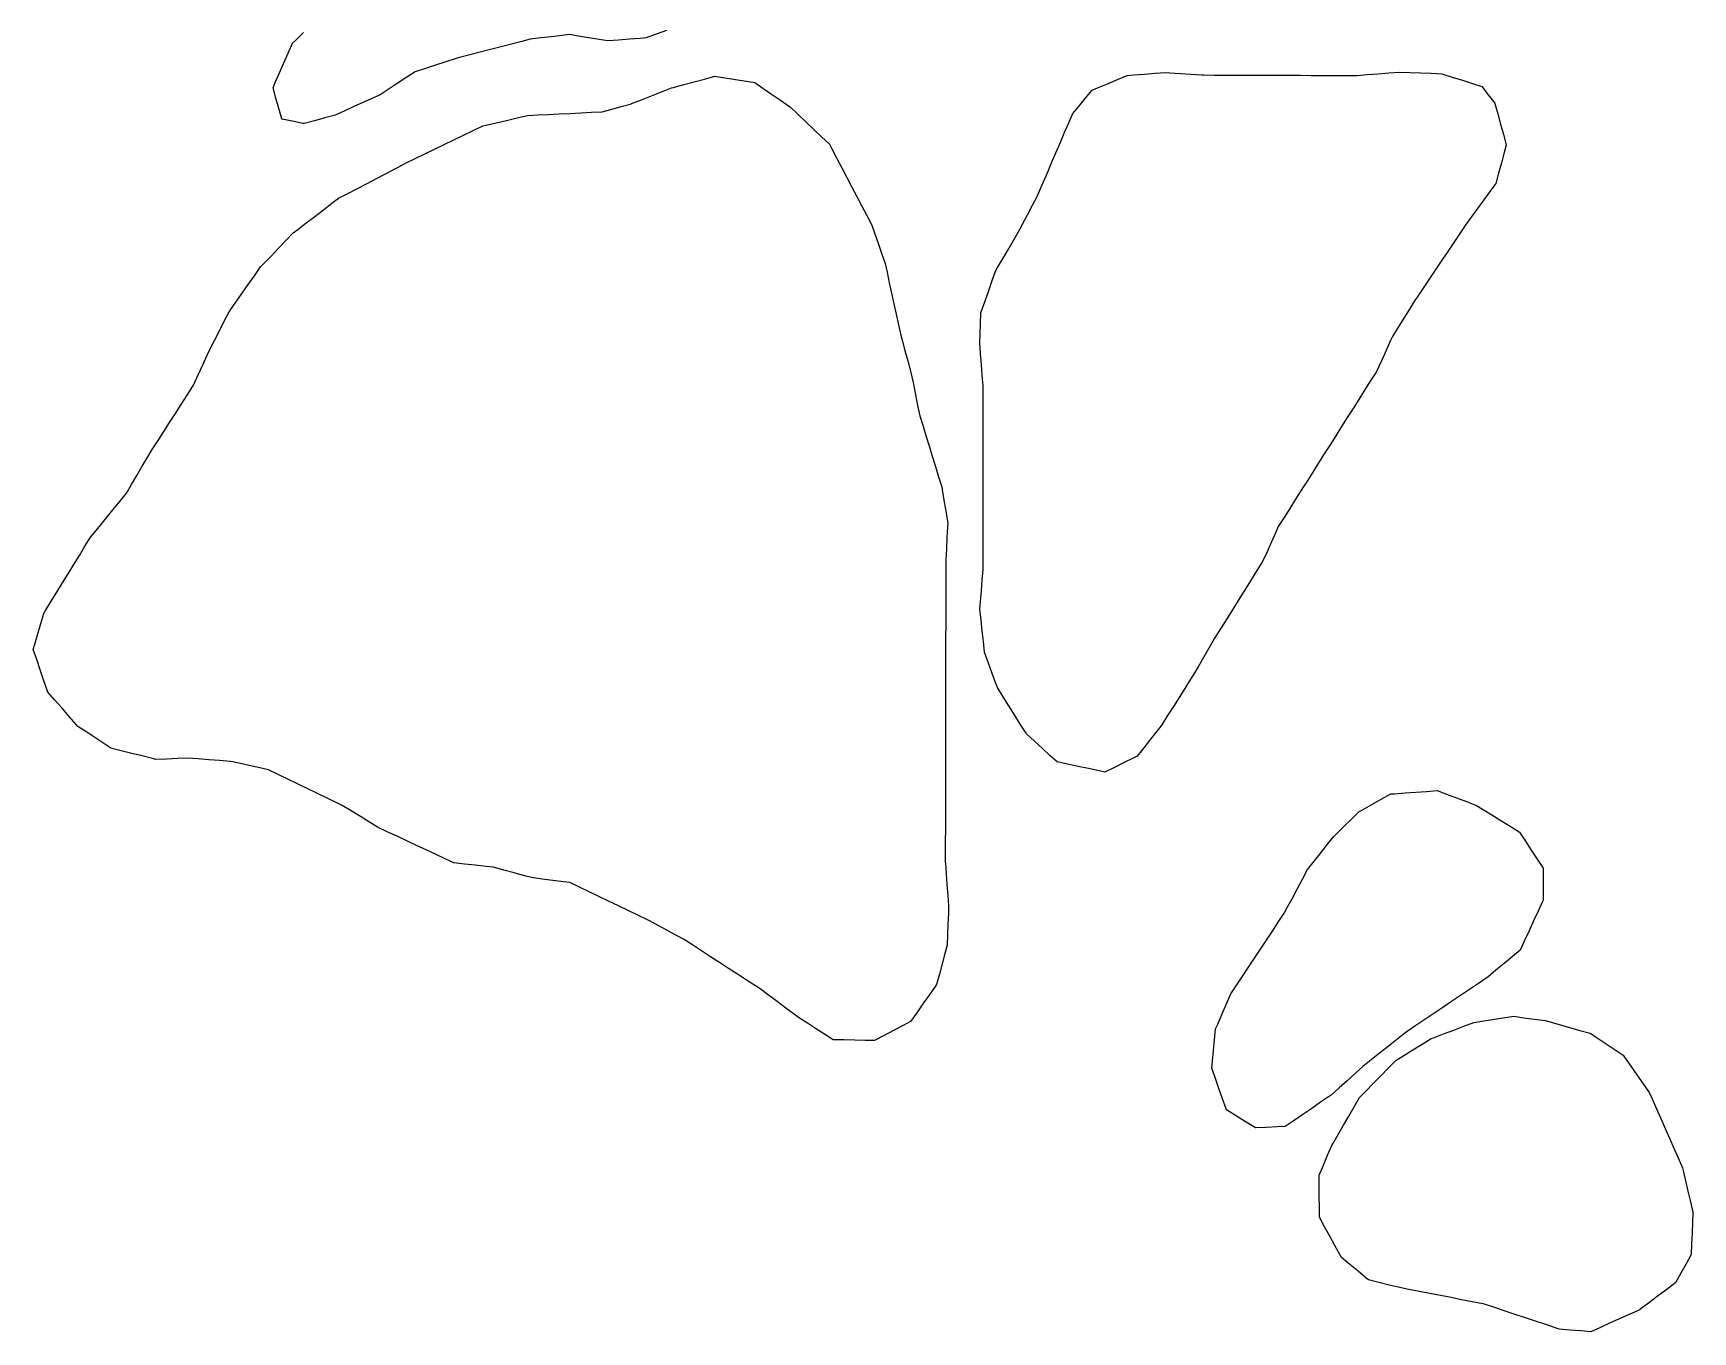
# Model space of a CAD drawing. Header units: millimetres. Extents: x 257 to 2289, y 96 to 1983.
# Drawn here: x 1636.5 to 1790.9, y 1036.6 to 1157.4 of the extents above; entities that cross this region are included whole.
import ezdxf

# ---------------------------------------------------------------- set-up
doc = ezdxf.new("R2010")
doc.units = ezdxf.units.MM
for name, color, linetype in [('ALL_HOLES', 1, 'Continuous'), ('OUTLINE_ISLAND_01_HOLE_24', 1, 'Continuous'), ('OUTLINE_ISLAND_01_HOLE_27', 1, 'Continuous'), ('OUTLINE_ISLAND_01_HOLE_35', 1, 'Continuous'), ('OUTLINE_ISLAND_01_HOLE_36', 1, 'Continuous'), ('OUTLINE_ISLAND_01_HOLE_37', 1, 'Continuous')]:
    doc.layers.add(name, color=color, linetype=linetype)

msp = doc.modelspace()

# ---------------------------------------------------------------- linework, layer by layer
at = {"layer": 'ALL_HOLES'}
msp.add_lwpolyline([(1695.4058, 1157.6254), (1694.4655, 1157.285), (1693.5252, 1156.9446), (1692.9562, 1156.8992), (1691.9594, 1156.8195), (1690.9626, 1156.7399), (1689.9658, 1156.6602), (1689.3466, 1156.7622), (1688.3599, 1156.9247), (1687.3732, 1157.0873), (1686.3865, 1157.2498), (1685.7149, 1157.171), (1684.7217, 1157.0545), (1683.7285, 1156.938), (1682.7353, 1156.8215), (1681.9578, 1156.6209), (1680.9895, 1156.3711), (1680.0212, 1156.1212), (1679.0529, 1155.8714), (1678.0846, 1155.6216), (1677.1163, 1155.3717), (1676.148, 1155.1219), (1675.8479, 1155.0254), (1674.8958, 1154.7194), (1673.9438, 1154.4134), (1672.9918, 1154.1075), (1672.0397, 1153.8015), (1671.2766, 1153.2987), (1670.4415, 1152.7486), (1669.6065, 1152.1984), (1668.7714, 1151.6483), (1668.2325, 1151.4042), (1667.3216, 1150.9916), (1666.4107, 1150.579), (1665.4998, 1150.1663), (1664.5889, 1149.7537), (1663.6474, 1149.496), (1662.6829, 1149.2319), (1661.7184, 1148.9678), (1661.5986, 1148.9919), (1660.6182, 1149.1886), (1659.6377, 1149.3854), (1659.6292, 1149.4157), (1659.3589, 1150.3785), (1659.0886, 1151.3413), (1658.8183, 1152.304), (1659.0274, 1152.7789), (1659.4305, 1153.694), (1659.8335, 1154.6092), (1660.2366, 1155.5244), (1660.6397, 1156.4396), (1660.9437, 1156.7354), (1661.6604, 1157.4329)], dxfattribs=at)
for points in [[(1664.903, 1142.0173), (1665.7888, 1142.4813), (1666.6746, 1142.9453), (1667.5605, 1143.4093), (1668.4463, 1143.8733), (1669.3321, 1144.3373), (1670.218, 1144.8013), (1671.1038, 1145.2653), (1671.1363, 1145.2809), (1672.0373, 1145.7146), (1672.9384, 1146.1484), (1673.8394, 1146.5821), (1674.7405, 1147.0158), (1675.6415, 1147.4495), (1676.5426, 1147.8832), (1677.4436, 1148.3169), (1678.3447, 1148.7506), (1678.5968, 1148.8103), (1679.5699, 1149.0407), (1680.543, 1149.2711), (1681.5161, 1149.5015), (1682.4892, 1149.7319), (1683.4361, 1149.7783), (1684.4349, 1149.8272), (1685.4337, 1149.8761), (1686.4325, 1149.925), (1687.4313, 1149.9739), (1688.4301, 1150.0228), (1689.429, 1150.0717), (1690.2334, 1150.293), (1691.1976, 1150.5583), (1692.1618, 1150.8235), (1692.1659, 1150.8251), (1693.0957, 1151.1931), (1694.0256, 1151.5611), (1694.9554, 1151.9291), (1695.8852, 1152.2971), (1696.0578, 1152.343), (1697.0242, 1152.6002), (1697.9905, 1152.8574), (1698.9569, 1153.1146), (1699.9232, 1153.3718), (1700.652, 1153.2553), (1701.6395, 1153.0974), (1702.6269, 1152.9395), (1703.6144, 1152.7816), (1704.3652, 1152.2683), (1705.1908, 1151.704), (1706.0163, 1151.1397), (1706.8419, 1150.5754), (1706.9304, 1150.4919), (1707.6576, 1149.8055), (1708.3849, 1149.1191), (1709.1121, 1148.4327), (1709.8394, 1147.7464), (1710.5666, 1147.06), (1710.8013, 1146.6125), (1711.2659, 1145.7269), (1711.7304, 1144.8414), (1712.1949, 1143.9558), (1712.6595, 1143.0703), (1713.124, 1142.1847), (1713.5885, 1141.2991), (1714.0531, 1140.4136), (1714.5176, 1139.528), (1714.7698, 1138.794), (1715.0947, 1137.8482), (1715.4196, 1136.9025), (1715.7444, 1135.9567), (1715.922, 1135.1388), (1716.1341, 1134.1616), (1716.3462, 1133.1843), (1716.5583, 1132.2071), (1716.7704, 1131.2298), (1716.9825, 1130.2526), (1717.1946, 1129.2754), (1717.3174, 1128.8319), (1717.5841, 1127.8681), (1717.8509, 1126.9044), (1718.1176, 1125.9406), (1718.1684, 1125.6929), (1718.3694, 1124.7133), (1718.5703, 1123.7337), (1718.7712, 1122.7541), (1718.9721, 1121.7745), (1719.2423, 1120.8983), (1719.5369, 1119.9427), (1719.8316, 1118.9871), (1720.1263, 1118.0315), (1720.4209, 1117.0759), (1720.7156, 1116.1203), (1721.0102, 1115.1647), (1721.0831, 1114.7213), (1721.2452, 1113.7345), (1721.4074, 1112.7478), (1721.5695, 1111.761), (1721.5508, 1111.4201), (1721.496, 1110.4216), (1721.4413, 1109.4231), (1721.3865, 1108.4246), (1721.3862, 1108.2667), (1721.3846, 1107.2667), (1721.383, 1106.2667), (1721.3815, 1105.2667), (1721.3799, 1104.2667), (1721.3783, 1103.2667), (1721.3767, 1102.2667), (1721.3751, 1101.2667), (1721.3735, 1100.2667), (1721.3719, 1099.2667), (1721.3703, 1098.2667), (1721.3688, 1097.2667), (1721.3672, 1096.2667), (1721.3656, 1095.2667), (1721.364, 1094.2667), (1721.3624, 1093.2667), (1721.3608, 1092.2667), (1721.3592, 1091.2667), (1721.3576, 1090.2667), (1721.3561, 1089.2667), (1721.3545, 1088.2667), (1721.3529, 1087.2668), (1721.3513, 1086.2668), (1721.3497, 1085.2668), (1721.3481, 1084.2668), (1721.3465, 1083.2668), (1721.3449, 1082.2668), (1721.3434, 1081.2668), (1721.3418, 1080.2668), (1721.3492, 1080.1687), (1721.4245, 1079.1716), (1721.4998, 1078.1744), (1721.5751, 1077.1772), (1721.6505, 1076.1801), (1721.6264, 1075.5239), (1721.5897, 1074.5245), (1721.553, 1073.5252), (1721.5162, 1072.5259), (1721.3131, 1071.7683), (1721.0542, 1070.8024), (1720.7952, 1069.8365), (1720.5362, 1068.8706), (1720.4129, 1068.6961), (1719.8356, 1067.8795), (1719.2584, 1067.0629), (1718.6812, 1066.2463), (1718.104, 1065.4297), (1717.4093, 1065.06), (1716.5266, 1064.5901), (1715.6439, 1064.1202), (1714.7611, 1063.6503), (1713.9194, 1063.67), (1712.9197, 1063.6934), (1711.92, 1063.7169), (1710.9203, 1063.7403), (1710.2139, 1064.1912), (1709.371, 1064.7293), (1708.5281, 1065.2675), (1707.6852, 1065.8056), (1707.316, 1066.0817), (1706.5152, 1066.6806), (1705.7144, 1067.2795), (1704.9135, 1067.8783), (1704.1127, 1068.4772), (1703.7021, 1068.7435), (1702.8631, 1069.2877), (1702.0241, 1069.8319), (1701.1852, 1070.3761), (1700.3462, 1070.9202), (1699.5072, 1071.4644), (1698.6682, 1072.0086), (1697.8293, 1072.5527), (1696.9903, 1073.0969), (1696.4672, 1073.3767), (1695.5854, 1073.8483), (1694.7036, 1074.3199), (1693.8217, 1074.7914), (1693.6361, 1074.8808), (1692.7351, 1075.3147), (1691.8341, 1075.7485), (1690.9331, 1076.1823), (1690.0321, 1076.6161), (1689.1311, 1077.0499), (1688.2301, 1077.4838), (1687.3291, 1077.9176), (1686.4281, 1078.3514), (1685.8339, 1078.4293), (1684.8424, 1078.5593), (1683.8508, 1078.6893), (1682.8593, 1078.8193), (1682.2056, 1078.9976), (1681.2409, 1079.2609), (1680.2761, 1079.5241), (1679.3114, 1079.7874), (1678.6255, 1079.8622), (1677.6314, 1079.9707), (1676.6374, 1080.0792), (1675.6433, 1080.1877), (1674.8817, 1080.5442), (1673.976, 1080.9682), (1673.0703, 1081.3921), (1672.1647, 1081.8161), (1671.259, 1082.2401), (1670.3533, 1082.6641), (1669.4477, 1083.0881), (1668.542, 1083.512), (1667.795, 1083.971), (1666.943, 1084.4945), (1666.0909, 1085.018), (1665.2389, 1085.5415), (1664.6934, 1085.8047), (1663.7927, 1086.2392), (1662.8921, 1086.6738), (1661.9914, 1087.1083), (1661.0908, 1087.5429), (1660.1901, 1087.9774), (1659.2895, 1088.412), (1658.3888, 1088.8465), (1657.9991, 1088.9359), (1657.0244, 1089.1593), (1656.0496, 1089.3828), (1655.0749, 1089.6063), (1654.8491, 1089.6242), (1653.8523, 1089.7036), (1652.8555, 1089.7829), (1651.8586, 1089.8623), (1650.8618, 1089.9416), (1649.9311, 1089.8996), (1648.9321, 1089.8544), (1647.9331, 1089.8093), (1647.6107, 1089.8908), (1646.6412, 1090.136), (1645.6717, 1090.3812), (1644.7022, 1090.6263), (1643.7328, 1090.8715), (1643.182, 1091.235), (1642.3474, 1091.7859), (1641.5128, 1092.3367), (1640.6782, 1092.8876), (1640.52, 1093.0675), (1639.8597, 1093.8185), (1639.1993, 1094.5695), (1638.539, 1095.3205), (1637.8787, 1096.0715), (1637.811, 1096.2687), (1637.4863, 1097.2146), (1637.1616, 1098.1604), (1636.8369, 1099.1062), (1636.5122, 1100.052), (1636.6523, 1100.5274), (1636.9349, 1101.4866), (1637.2175, 1102.4459), (1637.5002, 1103.4051), (1637.668, 1103.6786), (1638.1909, 1104.531), (1638.7138, 1105.3834), (1639.2367, 1106.2359), (1639.7595, 1107.0883), (1640.2824, 1107.9407), (1640.8053, 1108.7931), (1641.3282, 1109.6455), (1641.8511, 1110.4979), (1642.0291, 1110.7146), (1642.6637, 1111.4875), (1643.2982, 1112.2604), (1643.9328, 1113.0333), (1644.5673, 1113.8061), (1645.2019, 1114.579), (1645.6624, 1115.3791), (1646.1612, 1116.2458), (1646.6601, 1117.1124), (1647.1589, 1117.9791), (1647.5824, 1118.6397), (1648.1221, 1119.4815), (1648.6618, 1120.3233), (1649.2016, 1121.1652), (1649.7413, 1122.007), (1650.281, 1122.8489), (1650.8207, 1123.6907), (1651.3604, 1124.5326), (1651.4373, 1124.6985), (1651.8576, 1125.6059), (1652.278, 1126.5132), (1652.6983, 1127.4206), (1653.1187, 1128.328), (1653.3656, 1128.8052), (1653.8251, 1129.6933), (1654.2846, 1130.5815), (1654.7441, 1131.4697), (1654.7975, 1131.5459), (1655.3715, 1132.3648), (1655.9454, 1133.1837), (1656.5194, 1134.0026), (1657.0934, 1134.8215), (1657.6673, 1135.6404), (1657.9383, 1135.9234), (1658.63, 1136.6456), (1659.3216, 1137.3678), (1660.0133, 1138.09), (1660.705, 1138.8123), (1661.1151, 1139.1254), (1661.9099, 1139.7322), (1662.7048, 1140.339), (1663.4996, 1140.9459), (1664.2944, 1141.5527)], [(1771.227, 1152.4313), (1771.8448, 1151.645), (1772.4626, 1150.8587), (1772.4651, 1150.8496), (1772.7254, 1149.8841), (1772.9858, 1148.9186), (1773.2461, 1147.9531), (1773.5065, 1146.9876), (1773.3197, 1146.2888), (1773.0616, 1145.3227), (1772.8034, 1144.3566), (1772.5453, 1143.3905), (1772.2792, 1143.0301), (1771.6853, 1142.2256), (1771.0913, 1141.4211), (1770.4973, 1140.6166), (1769.9034, 1139.8121), (1769.6801, 1139.4796), (1769.1228, 1138.6493), (1768.5655, 1137.819), (1768.0081, 1136.9887), (1767.4508, 1136.1584), (1766.8935, 1135.3281), (1766.3362, 1134.4978), (1765.7788, 1133.6675), (1765.2215, 1132.8372), (1765.0501, 1132.5635), (1764.5193, 1131.7159), (1763.9886, 1130.8684), (1763.4579, 1130.0208), (1762.9271, 1129.1733), (1762.7228, 1128.7192), (1762.3126, 1127.8072), (1761.9023, 1126.8953), (1761.492, 1125.9833), (1761.4046, 1125.8452), (1760.8697, 1125.0002), (1760.3349, 1124.1552), (1759.8001, 1123.3103), (1759.2653, 1122.4653), (1758.7304, 1121.6203), (1758.1956, 1120.7754), (1757.6608, 1119.9304), (1757.126, 1119.0855), (1756.5911, 1118.2405), (1756.0563, 1117.3955), (1755.5215, 1116.5506), (1754.9867, 1115.7056), (1754.4518, 1114.8606), (1753.917, 1114.0157), (1753.3822, 1113.1707), (1752.8474, 1112.3258), (1752.3125, 1111.4808), (1752.0826, 1110.9674), (1751.6738, 1110.0548), (1751.265, 1109.1422), (1750.8561, 1108.2296), (1750.7009, 1107.9818), (1750.17, 1107.1344), (1749.6391, 1106.2869), (1749.1082, 1105.4395), (1748.5773, 1104.5921), (1748.0464, 1103.7447), (1747.5154, 1102.8972), (1746.9845, 1102.0498), (1746.4536, 1101.2024), (1746.3505, 1101.0247), (1745.8486, 1100.1597), (1745.3467, 1099.2948), (1744.8448, 1098.4299), (1744.3429, 1097.565), (1744.1563, 1097.2701), (1743.6215, 1096.4252), (1743.0867, 1095.5802), (1742.5518, 1094.7352), (1742.017, 1093.8903), (1741.4822, 1093.0453), (1741.0444, 1092.4829), (1740.4302, 1091.6937), (1739.8159, 1090.9046), (1739.2017, 1090.1155), (1738.8779, 1089.9563), (1737.9806, 1089.5149), (1737.0832, 1089.0736), (1736.1859, 1088.6322), (1735.644, 1088.7475), (1734.6659, 1088.9557), (1733.6878, 1089.1639), (1732.7097, 1089.3721), (1731.7317, 1089.5802), (1731.1048, 1090.1566), (1730.3687, 1090.8334), (1729.6326, 1091.5103), (1728.8964, 1092.1871), (1728.8482, 1092.264), (1728.3167, 1093.111), (1727.7853, 1093.9581), (1727.2538, 1094.8052), (1726.7223, 1095.6522), (1726.1908, 1096.4993), (1726.0497, 1096.8808), (1725.7026, 1097.8187), (1725.3556, 1098.7565), (1725.0086, 1099.6944), (1724.9966, 1099.8037), (1724.888, 1100.7978), (1724.7793, 1101.7919), (1724.6707, 1102.786), (1724.5621, 1103.7801), (1724.6199, 1104.4997), (1724.7, 1105.4965), (1724.7801, 1106.4933), (1724.8602, 1107.4901), (1724.8606, 1108.396), (1724.861, 1109.396), (1724.8614, 1110.396), (1724.8618, 1111.396), (1724.8623, 1112.396), (1724.8627, 1113.396), (1724.8631, 1114.396), (1724.8635, 1115.396), (1724.864, 1116.396), (1724.8644, 1117.396), (1724.8648, 1118.396), (1724.8652, 1119.396), (1724.8657, 1120.396), (1724.8661, 1121.396), (1724.8665, 1122.396), (1724.8669, 1123.396), (1724.8674, 1124.396), (1724.8539, 1124.5711), (1724.777, 1125.5681), (1724.7001, 1126.5652), (1724.6233, 1127.5622), (1724.5464, 1128.5592), (1724.5798, 1129.3695), (1724.621, 1130.3686), (1724.6623, 1131.3678), (1724.6926, 1131.4545), (1725.0224, 1132.3985), (1725.3522, 1133.3425), (1725.682, 1134.2866), (1726.0118, 1135.2306), (1726.21, 1135.5715), (1726.7126, 1136.436), (1727.2152, 1137.3005), (1727.7178, 1138.165), (1728.2205, 1139.0295), (1728.5253, 1139.6066), (1728.9925, 1140.4907), (1729.4596, 1141.3749), (1729.9268, 1142.2591), (1730.0539, 1142.5567), (1730.4466, 1143.4764), (1730.8393, 1144.3961), (1731.2319, 1145.3157), (1731.6246, 1146.2354), (1732.0173, 1147.1551), (1732.41, 1148.0747), (1732.8027, 1148.9944), (1733.1954, 1149.9141), (1733.7185, 1150.5453), (1734.3567, 1151.3152), (1734.9948, 1152.0851), (1735.5027, 1152.2971), (1736.4255, 1152.6823), (1737.3483, 1153.0675), (1738.2712, 1153.4527), (1738.8685, 1153.4981), (1739.8656, 1153.5741), (1740.8627, 1153.6501), (1741.8598, 1153.726), (1742.2125, 1153.7018), (1743.2102, 1153.6332), (1744.2078, 1153.5646), (1745.2055, 1153.496), (1745.3772, 1153.4953), (1746.3772, 1153.4915), (1747.3772, 1153.4877), (1748.3771, 1153.4839), (1749.3771, 1153.4801), (1750.3771, 1153.4763), (1751.3771, 1153.4725), (1752.3771, 1153.4687), (1753.3771, 1153.4649), (1754.3771, 1153.4611), (1755.3771, 1153.4573), (1756.3771, 1153.4535), (1757.3771, 1153.4497), (1758.3771, 1153.4459), (1759.3771, 1153.4421), (1759.6123, 1153.4603), (1760.6093, 1153.5377), (1761.6063, 1153.6151), (1762.6033, 1153.6924), (1763.6003, 1153.7698), (1764.5312, 1153.7313), (1765.5303, 1153.6899), (1766.5295, 1153.6486), (1767.5286, 1153.6072), (1768.4787, 1153.3052), (1769.4316, 1153.0022), (1770.3846, 1152.6992)], [(1774.7543, 1083.0604), (1775.2993, 1082.2219), (1775.8443, 1081.3835), (1776.3893, 1080.545), (1776.9342, 1079.7066), (1776.9352, 1078.7132), (1776.9361, 1077.7132), (1776.937, 1076.7132), (1776.885, 1076.6002), (1776.4666, 1075.6919), (1776.0482, 1074.7836), (1775.6299, 1073.8753), (1775.2115, 1072.967), (1774.7932, 1072.0588), (1774.0958, 1071.4784), (1773.3272, 1070.8387), (1772.5586, 1070.199), (1771.79, 1069.5593), (1771.7492, 1069.5318), (1770.9203, 1068.9725), (1770.0913, 1068.4133), (1769.2623, 1067.854), (1768.4333, 1067.2947), (1767.6044, 1066.7354), (1766.7754, 1066.1761), (1765.9464, 1065.6169), (1765.1174, 1065.0576), (1764.2884, 1064.4983), (1764.0906, 1064.3422), (1763.3057, 1063.7226), (1762.5208, 1063.103), (1761.7359, 1062.4834), (1760.951, 1061.8638), (1760.166, 1061.2442), (1759.4477, 1060.5949), (1758.7059, 1059.9243), (1757.9641, 1059.2537), (1757.2222, 1058.5831), (1757.074, 1058.4814), (1756.2496, 1057.9154), (1755.4251, 1057.3495), (1754.6007, 1056.7835), (1753.7762, 1056.2176), (1752.9518, 1055.6517), (1752.1964, 1055.6224), (1751.1972, 1055.5836), (1750.1979, 1055.5448), (1750.0339, 1055.6459), (1749.1825, 1056.1703), (1748.331, 1056.6947), (1747.4796, 1057.2192), (1747.4505, 1057.303), (1747.1228, 1058.2477), (1746.795, 1059.1925), (1746.4673, 1060.1372), (1746.1395, 1061.082), (1746.2029, 1061.7504), (1746.2974, 1062.7459), (1746.3919, 1063.7414), (1746.4864, 1064.737), (1746.6746, 1065.1773), (1747.0675, 1066.0969), (1747.4605, 1067.0165), (1747.8534, 1067.936), (1747.897, 1068.0018), (1748.4491, 1068.8356), (1749.0013, 1069.6693), (1749.5534, 1070.5031), (1750.1056, 1071.3368), (1750.6578, 1072.1705), (1751.2099, 1073.0043), (1751.7621, 1073.838), (1752.3142, 1074.6718), (1752.8664, 1075.5055), (1753.1493, 1076.0364), (1753.6196, 1076.9189), (1754.0898, 1077.8014), (1754.5601, 1078.6839), (1755.0304, 1079.5665), (1755.5557, 1080.2316), (1756.1754, 1081.0164), (1756.7952, 1081.8012), (1757.415, 1082.586), (1757.6979, 1082.8623), (1758.4134, 1083.5609), (1759.1289, 1084.2596), (1759.8444, 1084.9582), (1760.1498, 1085.1303), (1761.021, 1085.6212), (1761.8922, 1086.1121), (1762.7634, 1086.603), (1763.1093, 1086.628), (1764.1067, 1086.7002), (1765.1041, 1086.7724), (1766.1015, 1086.8445), (1767.0989, 1086.9167), (1767.9429, 1086.596), (1768.8777, 1086.2408), (1769.8125, 1085.8856), (1770.7473, 1085.5304), (1771.3146, 1085.1807), (1772.1659, 1084.656), (1773.0171, 1084.1312), (1773.8684, 1083.6065), (1774.7197, 1083.0818)], [(1756.1099, 1051.1464), (1756.5038, 1052.0655), (1756.8978, 1052.9847), (1757.2917, 1053.9038), (1757.373, 1054.0444), (1757.8739, 1054.9099), (1758.3749, 1055.7754), (1758.8758, 1056.6409), (1759.3767, 1057.5064), (1759.8776, 1058.3719), (1760.4441, 1058.9498), (1761.1441, 1059.6639), (1761.8441, 1060.378), (1762.5442, 1061.0921), (1763.2442, 1061.8063), (1763.9876, 1062.2656), (1764.8383, 1062.7912), (1765.689, 1063.3169), (1766.5397, 1063.8425), (1766.7537, 1063.9234), (1767.6891, 1064.277), (1768.6245, 1064.6305), (1769.5599, 1064.9841), (1770.4954, 1065.3376), (1771.2427, 1065.4551), (1772.2306, 1065.6103), (1773.2185, 1065.7655), (1774.2063, 1065.9206), (1775.1525, 1065.789), (1776.143, 1065.6512), (1777.1335, 1065.5134), (1777.47, 1065.4189), (1778.4328, 1065.1486), (1779.3956, 1064.8783), (1780.3583, 1064.608), (1781.3211, 1064.3377), (1781.8775, 1063.9686), (1782.7107, 1063.4157), (1783.544, 1062.8628), (1784.3772, 1062.3099), (1784.5217, 1062.1034), (1785.0948, 1061.2839), (1785.6679, 1060.4644), (1786.2411, 1059.645), (1786.8142, 1058.8255), (1787.0761, 1058.2329), (1787.4802, 1057.3182), (1787.8844, 1056.4035), (1788.2886, 1055.4888), (1788.6927, 1054.5742), (1789.0969, 1053.6595), (1789.5011, 1052.7448), (1789.9053, 1051.8301), (1789.9622, 1051.5841), (1790.1875, 1050.6098), (1790.4129, 1049.6356), (1790.6383, 1048.6613), (1790.8636, 1047.687), (1790.8276, 1046.7575), (1790.7889, 1045.7582), (1790.7502, 1044.759), (1790.7115, 1043.7597), (1790.2319, 1042.8868), (1789.7504, 1042.0103), (1789.2689, 1041.1339), (1789.1422, 1041.0385), (1788.3435, 1040.4368), (1787.5448, 1039.8351), (1786.7461, 1039.2334), (1785.9474, 1038.6316), (1785.9248, 1038.6214), (1785.0136, 1038.2095), (1784.1024, 1037.7976), (1783.1912, 1037.3857), (1782.2799, 1036.9738), (1781.3687, 1036.5619), (1780.4419, 1036.6412), (1779.4456, 1036.7264), (1778.4492, 1036.8116), (1778.1399, 1036.9148), (1777.1913, 1037.2312), (1776.2427, 1037.5476), (1775.294, 1037.864), (1774.3454, 1038.1804), (1773.3968, 1038.4968), (1772.4482, 1038.8132), (1771.4995, 1039.1296), (1771.3214, 1039.1646), (1770.3401, 1039.3571), (1769.3589, 1039.5497), (1768.3776, 1039.7423), (1767.3963, 1039.9349), (1766.415, 1040.1274), (1765.4337, 1040.32), (1764.4524, 1040.5126), (1763.4712, 1040.7051), (1762.6377, 1040.9117), (1761.667, 1041.1523), (1760.6964, 1041.3929), (1760.4996, 1041.5549), (1759.7275, 1042.1904), (1758.9554, 1042.8259), (1758.1833, 1043.4614), (1758.0534, 1043.7009), (1757.5765, 1044.5799), (1757.0997, 1045.4588), (1756.6228, 1046.3378), (1756.1459, 1047.2168), (1756.1374, 1048.1413), (1756.1283, 1049.1412), (1756.1191, 1050.1412), (1756.11, 1051.1411)]]:
    msp.add_lwpolyline(points, close=True, dxfattribs=at)
at = {"layer": 'OUTLINE_ISLAND_01_HOLE_24'}
msp.add_lwpolyline([(1756.1099, 1051.1464), (1756.5038, 1052.0655), (1756.8978, 1052.9847), (1757.2917, 1053.9038), (1757.373, 1054.0444), (1757.8739, 1054.9099), (1758.3749, 1055.7754), (1758.8758, 1056.6409), (1759.3767, 1057.5064), (1759.8776, 1058.3719), (1760.4441, 1058.9498), (1761.1441, 1059.6639), (1761.8441, 1060.378), (1762.5442, 1061.0921), (1763.2442, 1061.8063), (1763.9876, 1062.2656), (1764.8383, 1062.7912), (1765.689, 1063.3169), (1766.5397, 1063.8425), (1766.7537, 1063.9234), (1767.6891, 1064.277), (1768.6245, 1064.6305), (1769.5599, 1064.9841), (1770.4954, 1065.3376), (1771.2427, 1065.4551), (1772.2306, 1065.6103), (1773.2185, 1065.7655), (1774.2063, 1065.9206), (1775.1525, 1065.789), (1776.143, 1065.6512), (1777.1335, 1065.5134), (1777.47, 1065.4189), (1778.4328, 1065.1486), (1779.3956, 1064.8783), (1780.3583, 1064.608), (1781.3211, 1064.3377), (1781.8775, 1063.9686), (1782.7107, 1063.4157), (1783.544, 1062.8628), (1784.3772, 1062.3099), (1784.5217, 1062.1034), (1785.0948, 1061.2839), (1785.6679, 1060.4644), (1786.2411, 1059.645), (1786.8142, 1058.8255), (1787.0761, 1058.2329), (1787.4802, 1057.3182), (1787.8844, 1056.4035), (1788.2886, 1055.4888), (1788.6927, 1054.5742), (1789.0969, 1053.6595), (1789.5011, 1052.7448), (1789.9053, 1051.8301), (1789.9622, 1051.5841), (1790.1875, 1050.6098), (1790.4129, 1049.6356), (1790.6383, 1048.6613), (1790.8636, 1047.687), (1790.8276, 1046.7575), (1790.7889, 1045.7582), (1790.7502, 1044.759), (1790.7115, 1043.7597), (1790.2319, 1042.8868), (1789.7504, 1042.0103), (1789.2689, 1041.1339), (1789.1422, 1041.0385), (1788.3435, 1040.4368), (1787.5448, 1039.8351), (1786.7461, 1039.2334), (1785.9474, 1038.6316), (1785.9248, 1038.6214), (1785.0136, 1038.2095), (1784.1024, 1037.7976), (1783.1912, 1037.3857), (1782.2799, 1036.9738), (1781.3687, 1036.5619), (1780.4419, 1036.6412), (1779.4456, 1036.7264), (1778.4492, 1036.8116), (1778.1399, 1036.9148), (1777.1913, 1037.2312), (1776.2427, 1037.5476), (1775.294, 1037.864), (1774.3454, 1038.1804), (1773.3968, 1038.4968), (1772.4482, 1038.8132), (1771.4995, 1039.1296), (1771.3214, 1039.1646), (1770.3401, 1039.3571), (1769.3589, 1039.5497), (1768.3776, 1039.7423), (1767.3963, 1039.9349), (1766.415, 1040.1274), (1765.4337, 1040.32), (1764.4524, 1040.5126), (1763.4712, 1040.7051), (1762.6377, 1040.9117), (1761.667, 1041.1523), (1760.6964, 1041.3929), (1760.4996, 1041.5549), (1759.7275, 1042.1904), (1758.9554, 1042.8259), (1758.1833, 1043.4614), (1758.0534, 1043.7009), (1757.5765, 1044.5799), (1757.0997, 1045.4588), (1756.6228, 1046.3378), (1756.1459, 1047.2168), (1756.1374, 1048.1413), (1756.1283, 1049.1412), (1756.1191, 1050.1412), (1756.11, 1051.1411)], close=True, dxfattribs=at)
at = {"layer": 'OUTLINE_ISLAND_01_HOLE_27'}
msp.add_lwpolyline([(1774.7543, 1083.0604), (1775.2993, 1082.2219), (1775.8443, 1081.3835), (1776.3893, 1080.545), (1776.9342, 1079.7066), (1776.9352, 1078.7132), (1776.9361, 1077.7132), (1776.937, 1076.7132), (1776.885, 1076.6002), (1776.4666, 1075.6919), (1776.0482, 1074.7836), (1775.6299, 1073.8753), (1775.2115, 1072.967), (1774.7932, 1072.0588), (1774.0958, 1071.4784), (1773.3272, 1070.8387), (1772.5586, 1070.199), (1771.79, 1069.5593), (1771.7492, 1069.5318), (1770.9203, 1068.9725), (1770.0913, 1068.4133), (1769.2623, 1067.854), (1768.4333, 1067.2947), (1767.6044, 1066.7354), (1766.7754, 1066.1761), (1765.9464, 1065.6169), (1765.1174, 1065.0576), (1764.2884, 1064.4983), (1764.0906, 1064.3422), (1763.3057, 1063.7226), (1762.5208, 1063.103), (1761.7359, 1062.4834), (1760.951, 1061.8638), (1760.166, 1061.2442), (1759.4477, 1060.5949), (1758.7059, 1059.9243), (1757.9641, 1059.2537), (1757.2222, 1058.5831), (1757.074, 1058.4814), (1756.2496, 1057.9154), (1755.4251, 1057.3495), (1754.6007, 1056.7835), (1753.7762, 1056.2176), (1752.9518, 1055.6517), (1752.1964, 1055.6224), (1751.1972, 1055.5836), (1750.1979, 1055.5448), (1750.0339, 1055.6459), (1749.1825, 1056.1703), (1748.331, 1056.6947), (1747.4796, 1057.2192), (1747.4505, 1057.303), (1747.1228, 1058.2477), (1746.795, 1059.1925), (1746.4673, 1060.1372), (1746.1395, 1061.082), (1746.2029, 1061.7504), (1746.2974, 1062.7459), (1746.3919, 1063.7414), (1746.4864, 1064.737), (1746.6746, 1065.1773), (1747.0675, 1066.0969), (1747.4605, 1067.0165), (1747.8534, 1067.936), (1747.897, 1068.0018), (1748.4491, 1068.8356), (1749.0013, 1069.6693), (1749.5534, 1070.5031), (1750.1056, 1071.3368), (1750.6578, 1072.1705), (1751.2099, 1073.0043), (1751.7621, 1073.838), (1752.3142, 1074.6718), (1752.8664, 1075.5055), (1753.1493, 1076.0364), (1753.6196, 1076.9189), (1754.0898, 1077.8014), (1754.5601, 1078.6839), (1755.0304, 1079.5665), (1755.5557, 1080.2316), (1756.1754, 1081.0164), (1756.7952, 1081.8012), (1757.415, 1082.586), (1757.6979, 1082.8623), (1758.4134, 1083.5609), (1759.1289, 1084.2596), (1759.8444, 1084.9582), (1760.1498, 1085.1303), (1761.021, 1085.6212), (1761.8922, 1086.1121), (1762.7634, 1086.603), (1763.1093, 1086.628), (1764.1067, 1086.7002), (1765.1041, 1086.7724), (1766.1015, 1086.8445), (1767.0989, 1086.9167), (1767.9429, 1086.596), (1768.8777, 1086.2408), (1769.8125, 1085.8856), (1770.7473, 1085.5304), (1771.3146, 1085.1807), (1772.1659, 1084.656), (1773.0171, 1084.1312), (1773.8684, 1083.6065), (1774.7197, 1083.0818)], close=True, dxfattribs=at)
at = {"layer": 'OUTLINE_ISLAND_01_HOLE_35'}
msp.add_lwpolyline([(1771.227, 1152.4313), (1771.8448, 1151.645), (1772.4626, 1150.8587), (1772.4651, 1150.8496), (1772.7254, 1149.8841), (1772.9858, 1148.9186), (1773.2461, 1147.9531), (1773.5065, 1146.9876), (1773.3197, 1146.2888), (1773.0616, 1145.3227), (1772.8034, 1144.3566), (1772.5453, 1143.3905), (1772.2792, 1143.0301), (1771.6853, 1142.2256), (1771.0913, 1141.4211), (1770.4973, 1140.6166), (1769.9034, 1139.8121), (1769.6801, 1139.4796), (1769.1228, 1138.6493), (1768.5655, 1137.819), (1768.0081, 1136.9887), (1767.4508, 1136.1584), (1766.8935, 1135.3281), (1766.3362, 1134.4978), (1765.7788, 1133.6675), (1765.2215, 1132.8372), (1765.0501, 1132.5635), (1764.5193, 1131.7159), (1763.9886, 1130.8684), (1763.4579, 1130.0208), (1762.9271, 1129.1733), (1762.7228, 1128.7192), (1762.3126, 1127.8072), (1761.9023, 1126.8953), (1761.492, 1125.9833), (1761.4046, 1125.8452), (1760.8697, 1125.0002), (1760.3349, 1124.1552), (1759.8001, 1123.3103), (1759.2653, 1122.4653), (1758.7304, 1121.6203), (1758.1956, 1120.7754), (1757.6608, 1119.9304), (1757.126, 1119.0855), (1756.5911, 1118.2405), (1756.0563, 1117.3955), (1755.5215, 1116.5506), (1754.9867, 1115.7056), (1754.4518, 1114.8606), (1753.917, 1114.0157), (1753.3822, 1113.1707), (1752.8474, 1112.3258), (1752.3125, 1111.4808), (1752.0826, 1110.9674), (1751.6738, 1110.0548), (1751.265, 1109.1422), (1750.8561, 1108.2296), (1750.7009, 1107.9818), (1750.17, 1107.1344), (1749.6391, 1106.2869), (1749.1082, 1105.4395), (1748.5773, 1104.5921), (1748.0464, 1103.7447), (1747.5154, 1102.8972), (1746.9845, 1102.0498), (1746.4536, 1101.2024), (1746.3505, 1101.0247), (1745.8486, 1100.1597), (1745.3467, 1099.2948), (1744.8448, 1098.4299), (1744.3429, 1097.565), (1744.1563, 1097.2701), (1743.6215, 1096.4252), (1743.0867, 1095.5802), (1742.5518, 1094.7352), (1742.017, 1093.8903), (1741.4822, 1093.0453), (1741.0444, 1092.4829), (1740.4302, 1091.6937), (1739.8159, 1090.9046), (1739.2017, 1090.1155), (1738.8779, 1089.9563), (1737.9806, 1089.5149), (1737.0832, 1089.0736), (1736.1859, 1088.6322), (1735.644, 1088.7475), (1734.6659, 1088.9557), (1733.6878, 1089.1639), (1732.7097, 1089.3721), (1731.7317, 1089.5802), (1731.1048, 1090.1566), (1730.3687, 1090.8334), (1729.6326, 1091.5103), (1728.8964, 1092.1871), (1728.8482, 1092.264), (1728.3167, 1093.111), (1727.7853, 1093.9581), (1727.2538, 1094.8052), (1726.7223, 1095.6522), (1726.1908, 1096.4993), (1726.0497, 1096.8808), (1725.7026, 1097.8187), (1725.3556, 1098.7565), (1725.0086, 1099.6944), (1724.9966, 1099.8037), (1724.888, 1100.7978), (1724.7793, 1101.7919), (1724.6707, 1102.786), (1724.5621, 1103.7801), (1724.6199, 1104.4997), (1724.7, 1105.4965), (1724.7801, 1106.4933), (1724.8602, 1107.4901), (1724.8606, 1108.396), (1724.861, 1109.396), (1724.8614, 1110.396), (1724.8618, 1111.396), (1724.8623, 1112.396), (1724.8627, 1113.396), (1724.8631, 1114.396), (1724.8635, 1115.396), (1724.864, 1116.396), (1724.8644, 1117.396), (1724.8648, 1118.396), (1724.8652, 1119.396), (1724.8657, 1120.396), (1724.8661, 1121.396), (1724.8665, 1122.396), (1724.8669, 1123.396), (1724.8674, 1124.396), (1724.8539, 1124.5711), (1724.777, 1125.5681), (1724.7001, 1126.5652), (1724.6233, 1127.5622), (1724.5464, 1128.5592), (1724.5798, 1129.3695), (1724.621, 1130.3686), (1724.6623, 1131.3678), (1724.6926, 1131.4545), (1725.0224, 1132.3985), (1725.3522, 1133.3425), (1725.682, 1134.2866), (1726.0118, 1135.2306), (1726.21, 1135.5715), (1726.7126, 1136.436), (1727.2152, 1137.3005), (1727.7178, 1138.165), (1728.2205, 1139.0295), (1728.5253, 1139.6066), (1728.9925, 1140.4907), (1729.4596, 1141.3749), (1729.9268, 1142.2591), (1730.0539, 1142.5567), (1730.4466, 1143.4764), (1730.8393, 1144.3961), (1731.2319, 1145.3157), (1731.6246, 1146.2354), (1732.0173, 1147.1551), (1732.41, 1148.0747), (1732.8027, 1148.9944), (1733.1954, 1149.9141), (1733.7185, 1150.5453), (1734.3567, 1151.3152), (1734.9948, 1152.0851), (1735.5027, 1152.2971), (1736.4255, 1152.6823), (1737.3483, 1153.0675), (1738.2712, 1153.4527), (1738.8685, 1153.4981), (1739.8656, 1153.5741), (1740.8627, 1153.6501), (1741.8598, 1153.726), (1742.2125, 1153.7018), (1743.2102, 1153.6332), (1744.2078, 1153.5646), (1745.2055, 1153.496), (1745.3772, 1153.4953), (1746.3772, 1153.4915), (1747.3772, 1153.4877), (1748.3771, 1153.4839), (1749.3771, 1153.4801), (1750.3771, 1153.4763), (1751.3771, 1153.4725), (1752.3771, 1153.4687), (1753.3771, 1153.4649), (1754.3771, 1153.4611), (1755.3771, 1153.4573), (1756.3771, 1153.4535), (1757.3771, 1153.4497), (1758.3771, 1153.4459), (1759.3771, 1153.4421), (1759.6123, 1153.4603), (1760.6093, 1153.5377), (1761.6063, 1153.6151), (1762.6033, 1153.6924), (1763.6003, 1153.7698), (1764.5312, 1153.7313), (1765.5303, 1153.6899), (1766.5295, 1153.6486), (1767.5286, 1153.6072), (1768.4787, 1153.3052), (1769.4316, 1153.0022), (1770.3846, 1152.6992)], close=True, dxfattribs=at)
at = {"layer": 'OUTLINE_ISLAND_01_HOLE_36'}
msp.add_lwpolyline([(1664.903, 1142.0173), (1665.7888, 1142.4813), (1666.6746, 1142.9453), (1667.5605, 1143.4093), (1668.4463, 1143.8733), (1669.3321, 1144.3373), (1670.218, 1144.8013), (1671.1038, 1145.2653), (1671.1363, 1145.2809), (1672.0373, 1145.7146), (1672.9384, 1146.1484), (1673.8394, 1146.5821), (1674.7405, 1147.0158), (1675.6415, 1147.4495), (1676.5426, 1147.8832), (1677.4436, 1148.3169), (1678.3447, 1148.7506), (1678.5968, 1148.8103), (1679.5699, 1149.0407), (1680.543, 1149.2711), (1681.5161, 1149.5015), (1682.4892, 1149.7319), (1683.4361, 1149.7783), (1684.4349, 1149.8272), (1685.4337, 1149.8761), (1686.4325, 1149.925), (1687.4313, 1149.9739), (1688.4301, 1150.0228), (1689.429, 1150.0717), (1690.2334, 1150.293), (1691.1976, 1150.5583), (1692.1618, 1150.8235), (1692.1659, 1150.8251), (1693.0957, 1151.1931), (1694.0256, 1151.5611), (1694.9554, 1151.9291), (1695.8852, 1152.2971), (1696.0578, 1152.343), (1697.0242, 1152.6002), (1697.9905, 1152.8574), (1698.9569, 1153.1146), (1699.9232, 1153.3718), (1700.652, 1153.2553), (1701.6395, 1153.0974), (1702.6269, 1152.9395), (1703.6144, 1152.7816), (1704.3652, 1152.2683), (1705.1908, 1151.704), (1706.0163, 1151.1397), (1706.8419, 1150.5754), (1706.9304, 1150.4919), (1707.6576, 1149.8055), (1708.3849, 1149.1191), (1709.1121, 1148.4327), (1709.8394, 1147.7464), (1710.5666, 1147.06), (1710.8013, 1146.6125), (1711.2659, 1145.7269), (1711.7304, 1144.8414), (1712.1949, 1143.9558), (1712.6595, 1143.0703), (1713.124, 1142.1847), (1713.5885, 1141.2991), (1714.0531, 1140.4136), (1714.5176, 1139.528), (1714.7698, 1138.794), (1715.0947, 1137.8482), (1715.4196, 1136.9025), (1715.7444, 1135.9567), (1715.922, 1135.1388), (1716.1341, 1134.1616), (1716.3462, 1133.1843), (1716.5583, 1132.2071), (1716.7704, 1131.2298), (1716.9825, 1130.2526), (1717.1946, 1129.2754), (1717.3174, 1128.8319), (1717.5841, 1127.8681), (1717.8509, 1126.9044), (1718.1176, 1125.9406), (1718.1684, 1125.6929), (1718.3694, 1124.7133), (1718.5703, 1123.7337), (1718.7712, 1122.7541), (1718.9721, 1121.7745), (1719.2423, 1120.8983), (1719.5369, 1119.9427), (1719.8316, 1118.9871), (1720.1263, 1118.0315), (1720.4209, 1117.0759), (1720.7156, 1116.1203), (1721.0102, 1115.1647), (1721.0831, 1114.7213), (1721.2452, 1113.7345), (1721.4074, 1112.7478), (1721.5695, 1111.761), (1721.5508, 1111.4201), (1721.496, 1110.4216), (1721.4413, 1109.4231), (1721.3865, 1108.4246), (1721.3862, 1108.2667), (1721.3846, 1107.2667), (1721.383, 1106.2667), (1721.3815, 1105.2667), (1721.3799, 1104.2667), (1721.3783, 1103.2667), (1721.3767, 1102.2667), (1721.3751, 1101.2667), (1721.3735, 1100.2667), (1721.3719, 1099.2667), (1721.3703, 1098.2667), (1721.3688, 1097.2667), (1721.3672, 1096.2667), (1721.3656, 1095.2667), (1721.364, 1094.2667), (1721.3624, 1093.2667), (1721.3608, 1092.2667), (1721.3592, 1091.2667), (1721.3576, 1090.2667), (1721.3561, 1089.2667), (1721.3545, 1088.2667), (1721.3529, 1087.2668), (1721.3513, 1086.2668), (1721.3497, 1085.2668), (1721.3481, 1084.2668), (1721.3465, 1083.2668), (1721.3449, 1082.2668), (1721.3434, 1081.2668), (1721.3418, 1080.2668), (1721.3492, 1080.1687), (1721.4245, 1079.1716), (1721.4998, 1078.1744), (1721.5751, 1077.1772), (1721.6505, 1076.1801), (1721.6264, 1075.5239), (1721.5897, 1074.5245), (1721.553, 1073.5252), (1721.5162, 1072.5259), (1721.3131, 1071.7683), (1721.0542, 1070.8024), (1720.7952, 1069.8365), (1720.5362, 1068.8706), (1720.4129, 1068.6961), (1719.8356, 1067.8795), (1719.2584, 1067.0629), (1718.6812, 1066.2463), (1718.104, 1065.4297), (1717.4093, 1065.06), (1716.5266, 1064.5901), (1715.6439, 1064.1202), (1714.7611, 1063.6503), (1713.9194, 1063.67), (1712.9197, 1063.6934), (1711.92, 1063.7169), (1710.9203, 1063.7403), (1710.2139, 1064.1912), (1709.371, 1064.7293), (1708.5281, 1065.2675), (1707.6852, 1065.8056), (1707.316, 1066.0817), (1706.5152, 1066.6806), (1705.7144, 1067.2795), (1704.9135, 1067.8783), (1704.1127, 1068.4772), (1703.7021, 1068.7435), (1702.8631, 1069.2877), (1702.0241, 1069.8319), (1701.1852, 1070.3761), (1700.3462, 1070.9202), (1699.5072, 1071.4644), (1698.6682, 1072.0086), (1697.8293, 1072.5527), (1696.9903, 1073.0969), (1696.4672, 1073.3767), (1695.5854, 1073.8483), (1694.7036, 1074.3199), (1693.8217, 1074.7914), (1693.6361, 1074.8808), (1692.7351, 1075.3147), (1691.8341, 1075.7485), (1690.9331, 1076.1823), (1690.0321, 1076.6161), (1689.1311, 1077.0499), (1688.2301, 1077.4838), (1687.3291, 1077.9176), (1686.4281, 1078.3514), (1685.8339, 1078.4293), (1684.8424, 1078.5593), (1683.8508, 1078.6893), (1682.8593, 1078.8193), (1682.2056, 1078.9976), (1681.2409, 1079.2609), (1680.2761, 1079.5241), (1679.3114, 1079.7874), (1678.6255, 1079.8622), (1677.6314, 1079.9707), (1676.6374, 1080.0792), (1675.6433, 1080.1877), (1674.8817, 1080.5442), (1673.976, 1080.9682), (1673.0703, 1081.3921), (1672.1647, 1081.8161), (1671.259, 1082.2401), (1670.3533, 1082.6641), (1669.4477, 1083.0881), (1668.542, 1083.512), (1667.795, 1083.971), (1666.943, 1084.4945), (1666.0909, 1085.018), (1665.2389, 1085.5415), (1664.6934, 1085.8047), (1663.7927, 1086.2392), (1662.8921, 1086.6738), (1661.9914, 1087.1083), (1661.0908, 1087.5429), (1660.1901, 1087.9774), (1659.2895, 1088.412), (1658.3888, 1088.8465), (1657.9991, 1088.9359), (1657.0244, 1089.1593), (1656.0496, 1089.3828), (1655.0749, 1089.6063), (1654.8491, 1089.6242), (1653.8523, 1089.7036), (1652.8555, 1089.7829), (1651.8586, 1089.8623), (1650.8618, 1089.9416), (1649.9311, 1089.8996), (1648.9321, 1089.8544), (1647.9331, 1089.8093), (1647.6107, 1089.8908), (1646.6412, 1090.136), (1645.6717, 1090.3812), (1644.7022, 1090.6263), (1643.7328, 1090.8715), (1643.182, 1091.235), (1642.3474, 1091.7859), (1641.5128, 1092.3367), (1640.6782, 1092.8876), (1640.52, 1093.0675), (1639.8597, 1093.8185), (1639.1993, 1094.5695), (1638.539, 1095.3205), (1637.8787, 1096.0715), (1637.811, 1096.2687), (1637.4863, 1097.2146), (1637.1616, 1098.1604), (1636.8369, 1099.1062), (1636.5122, 1100.052), (1636.6523, 1100.5274), (1636.9349, 1101.4866), (1637.2175, 1102.4459), (1637.5002, 1103.4051), (1637.668, 1103.6786), (1638.1909, 1104.531), (1638.7138, 1105.3834), (1639.2367, 1106.2359), (1639.7595, 1107.0883), (1640.2824, 1107.9407), (1640.8053, 1108.7931), (1641.3282, 1109.6455), (1641.8511, 1110.4979), (1642.0291, 1110.7146), (1642.6637, 1111.4875), (1643.2982, 1112.2604), (1643.9328, 1113.0333), (1644.5673, 1113.8061), (1645.2019, 1114.579), (1645.6624, 1115.3791), (1646.1612, 1116.2458), (1646.6601, 1117.1124), (1647.1589, 1117.9791), (1647.5824, 1118.6397), (1648.1221, 1119.4815), (1648.6618, 1120.3233), (1649.2016, 1121.1652), (1649.7413, 1122.007), (1650.281, 1122.8489), (1650.8207, 1123.6907), (1651.3604, 1124.5326), (1651.4373, 1124.6985), (1651.8576, 1125.6059), (1652.278, 1126.5132), (1652.6983, 1127.4206), (1653.1187, 1128.328), (1653.3656, 1128.8052), (1653.8251, 1129.6933), (1654.2846, 1130.5815), (1654.7441, 1131.4697), (1654.7975, 1131.5459), (1655.3715, 1132.3648), (1655.9454, 1133.1837), (1656.5194, 1134.0026), (1657.0934, 1134.8215), (1657.6673, 1135.6404), (1657.9383, 1135.9234), (1658.63, 1136.6456), (1659.3216, 1137.3678), (1660.0133, 1138.09), (1660.705, 1138.8123), (1661.1151, 1139.1254), (1661.9099, 1139.7322), (1662.7048, 1140.339), (1663.4996, 1140.9459), (1664.2944, 1141.5527)], close=True, dxfattribs=at)
at = {"layer": 'OUTLINE_ISLAND_01_HOLE_37'}
msp.add_lwpolyline([(1695.4058, 1157.6254), (1694.4655, 1157.285), (1693.5252, 1156.9446), (1692.9562, 1156.8992), (1691.9594, 1156.8195), (1690.9626, 1156.7399), (1689.9658, 1156.6602), (1689.3466, 1156.7622), (1688.3599, 1156.9247), (1687.3732, 1157.0873), (1686.3865, 1157.2498), (1685.7149, 1157.171), (1684.7217, 1157.0545), (1683.7285, 1156.938), (1682.7353, 1156.8215), (1681.9578, 1156.6209), (1680.9895, 1156.3711), (1680.0212, 1156.1212), (1679.0529, 1155.8714), (1678.0846, 1155.6216), (1677.1163, 1155.3717), (1676.148, 1155.1219), (1675.8479, 1155.0254), (1674.8958, 1154.7194), (1673.9438, 1154.4134), (1672.9918, 1154.1075), (1672.0397, 1153.8015), (1671.2766, 1153.2987), (1670.4415, 1152.7486), (1669.6065, 1152.1984), (1668.7714, 1151.6483), (1668.2325, 1151.4042), (1667.3216, 1150.9916), (1666.4107, 1150.579), (1665.4998, 1150.1663), (1664.5889, 1149.7537), (1663.6474, 1149.496), (1662.6829, 1149.2319), (1661.7184, 1148.9678), (1661.5986, 1148.9919), (1660.6182, 1149.1886), (1659.6377, 1149.3854), (1659.6292, 1149.4157), (1659.3589, 1150.3785), (1659.0886, 1151.3413), (1658.8183, 1152.304), (1659.0274, 1152.7789), (1659.4305, 1153.694), (1659.8335, 1154.6092), (1660.2366, 1155.5244), (1660.6397, 1156.4396), (1660.9437, 1156.7354), (1661.6604, 1157.4329)], dxfattribs=at)

doc.saveas('drawing.dxf')
